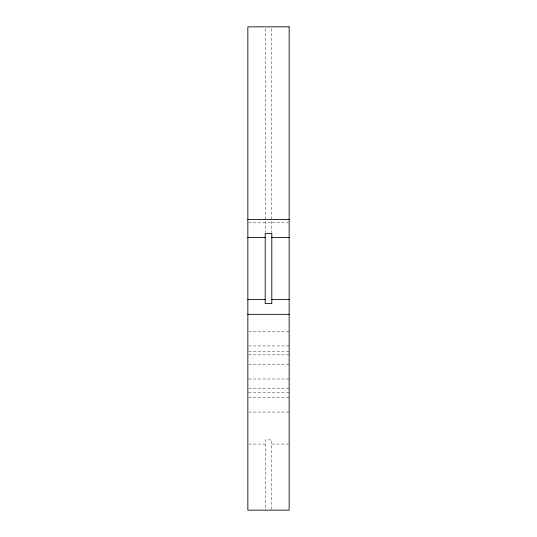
<?xml version="1.0" encoding="UTF-8"?>
<svg xmlns="http://www.w3.org/2000/svg" width="537" height="537" viewBox="0 0 537 537"><rect width="100%" height="100%" fill="white"/><g stroke="black" fill="none" stroke-linecap="round" stroke-linejoin="round"><path stroke-width="0.4" stroke-dasharray="2.69 2.01" d="M248.671 222.667L288.329 222.667M248.671 331.497L289.154 331.497M248.671 345.949L289.154 345.949M248.671 351.185L289.154 351.185M248.671 354.836L289.154 354.836M248.671 364.542L289.154 364.542M248.671 379.001L289.154 379.001M248.671 388.707L289.154 388.707M248.671 392.352L289.154 392.352M248.671 397.588L289.154 397.588M248.671 412.047L289.154 412.047M248.671 444.059L265.197 444.059M271.803 444.059L288.329 444.059M271.803 28.528L271.803 232.373M271.803 509.311L271.803 439.924L265.197 439.924L265.197 510.15M265.197 28.528L265.197 232.373"/><path stroke-width="0.81" d="M247.846 219.573L289.154 219.573M247.846 237.522L265.197 237.522M271.803 237.522L289.154 237.522M247.846 299.478L265.197 299.478M271.803 299.478L289.154 299.478M247.846 314.333L289.154 314.333M289.154 26.85L247.846 26.85L247.846 510.15L289.154 510.15L289.154 26.85M271.803 233.387L265.197 233.387L265.197 303.613L271.803 303.613L271.803 233.387"/></g></svg>
